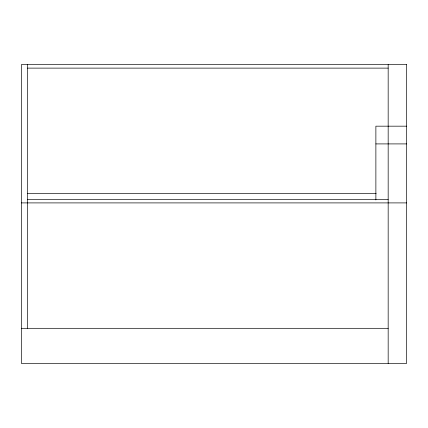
<?xml version="1.0" encoding="UTF-8"?>
<svg xmlns="http://www.w3.org/2000/svg" width="428" height="428" viewBox="0 0 428 428"><rect width="100%" height="100%" fill="white"/><g stroke="black" fill="none" stroke-linecap="round" stroke-linejoin="round"><path stroke-width="0.64" d="M27.542 68.122L388.169 68.122M406.6 126.174L375.88 126.174L375.88 199.94M375.88 143.91L406.6 143.91M27.542 193.526L376.148 193.526M27.542 199.357L388.169 199.357M21.4 202.904L406.6 202.904M21.4 328.313L388.169 328.313M388.169 64.575L388.169 363.425M27.542 64.575L27.542 328.313M406.6 64.575L21.4 64.575L21.4 363.425L406.6 363.425L406.6 64.575"/></g></svg>
